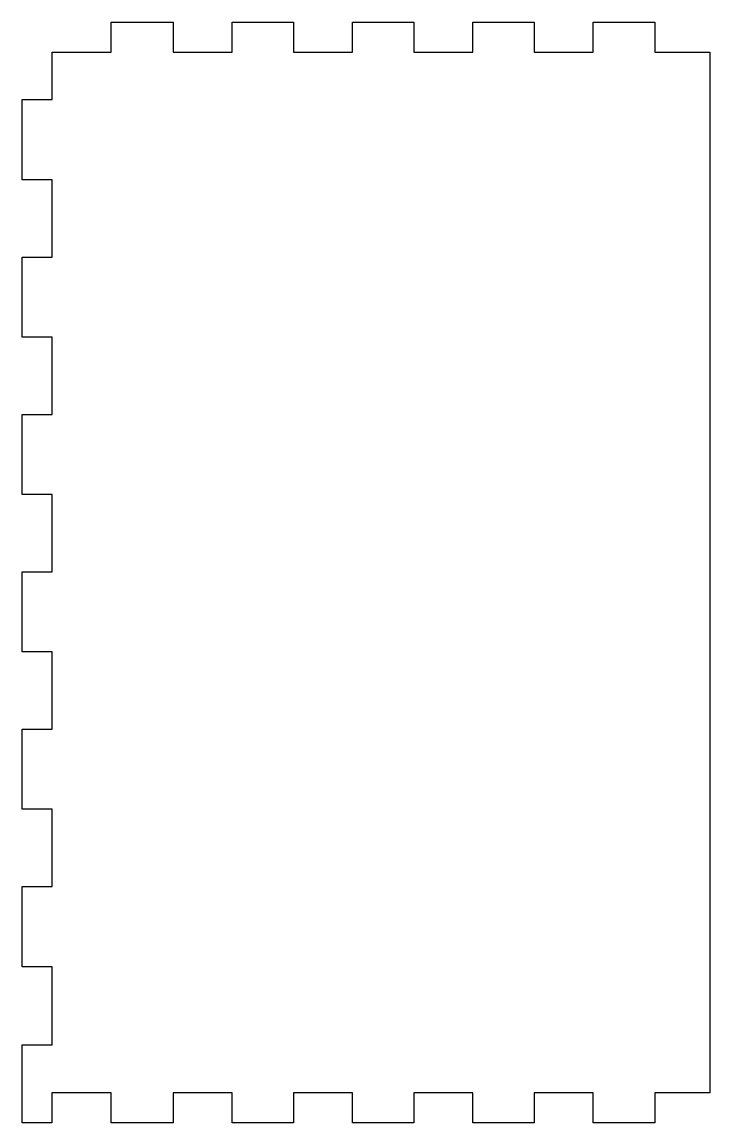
# Model space of a CAD drawing. Header units: millimetres. Extents: x 0 to 114, y 0 to 183.
import ezdxf

# ---------------------------------------------------------------- set-up
doc = ezdxf.new("R2010")
doc.units = ezdxf.units.MM

msp = doc.modelspace()

# ---------------------------------------------------------------- linework, layer by layer
at = {"color": 0}
msp.add_lwpolyline([(105.16, 5), (105.16, 0), (94.89, 0), (94.89, 5), (85.11, 5), (85.11, 0), (74.89, 0), (74.89, 5), (65.11, 5), (65.11, 0), (54.89, 0), (54.89, 5), (45.11, 5), (45.11, 0), (34.89, 0), (34.89, 5), (25.11, 5), (25.11, 0), (14.84, 0), (14.84, 5), (4.95, 5), (4.95, 0), (0, 0), (0, 13), (5, 13), (5, 25.95), (0, 25.95), (0, 39.28), (5, 39.28), (5, 52.12), (0, 52.12), (0, 65.4), (5, 65.4), (5, 78.23), (0, 78.23), (0, 91.51), (5, 91.51), (5, 104.35), (0, 104.35), (0, 117.62), (5, 117.62), (5, 130.46), (0, 130.46), (0, 143.74), (5, 143.74), (5, 156.58), (0, 156.58), (0, 169.91), (5, 169.91), (5, 177.8), (14.84, 177.8), (14.84, 182.8), (25.11, 182.8), (25.11, 177.8), (34.89, 177.8), (34.89, 182.8), (45.11, 182.8), (45.11, 177.8), (54.89, 177.8), (54.89, 182.8), (65.11, 182.8), (65.11, 177.8), (74.89, 177.8), (74.89, 182.8), (85.11, 182.8), (85.11, 177.8), (94.89, 177.8), (94.89, 182.8), (105.16, 182.8), (105.16, 177.8), (114.3, 177.8), (114.3, 5), (105.16, 5)], dxfattribs=at)

doc.saveas('drawing.dxf')
